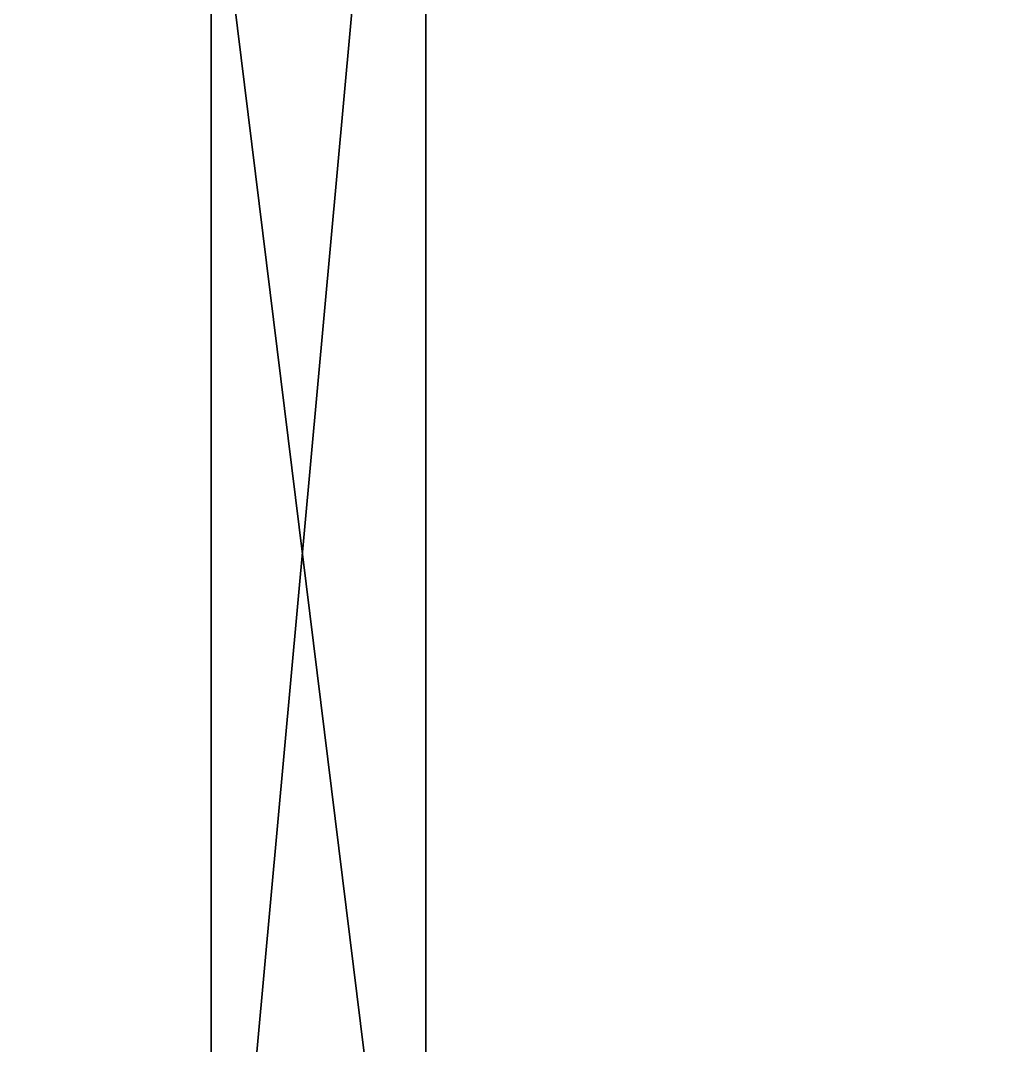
# Model space of a CAD drawing. Extents: x 51.7 to 84.8, y -43.6 to -19.8.
# Drawn here: x 69.743 to 72.165, y -40.205 to -37.641 of the extents above; entities that cross this region are included whole.
import ezdxf

# ---------------------------------------------------------------- set-up
doc = ezdxf.new("R2010")
doc.units = 0
doc.layers.get('0').update_dxf_attribs({"color": 13, "linetype": 'CONTINUOUS'})

# ---------------------------------------------------------------- blocks, each defined once
blk = doc.blocks.new('GROUP_1')
for p, q in [((70.2202, -41.4732, 49.7828), (70.2202, -19.8329, 49.7828)), ((70.7577, -19.8329, 51.683), (70.7577, -41.4732, 51.683))]:
    blk.add_line(p, q)
at = {"color": 9}
mesh = blk.add_polyface(dxfattribs=at)
corners = [(78.9938, -19.8329, 30.5393), (56.9941, -41.4732, 30.5393), (56.9941, -19.8329, 30.5393), (78.9938, -41.4732, 30.5393)]
mesh.append_faces([[corners[k] for k in face] for face in [(0, 1, 2), (1, 0, 3)]], dxfattribs={"vtx0": -1, "color": 9})
mesh = blk.add_polyface(dxfattribs=at)
corners = [(70.7577, -41.4732, 51.683), (68.0822, -19.8329, 52.0541), (68.0822, -41.4732, 52.0541), (70.7577, -19.8329, 51.683)]
mesh.append_faces([[corners[k] for k in face] for face in [(0, 1, 2), (1, 0, 3)]], dxfattribs={"vtx0": -1, "color": 9})
mesh = blk.add_polyface(dxfattribs=at)
corners = [(70.2202, -19.8329, 49.7828), (68.0822, -41.4732, 50.0794), (68.0822, -19.8329, 50.0794), (70.2202, -41.4732, 49.7828)]
mesh.append_faces([[corners[k] for k in face] for face in [(0, 1, 2), (1, 0, 3)]], dxfattribs={"vtx0": -1, "color": 9})
mesh = blk.add_polyface(dxfattribs=at)
corners = [(72.1968, -19.8329, 48.9155), (70.2202, -41.4732, 49.7828), (70.2202, -19.8329, 49.7828), (72.1968, -41.4732, 48.9155)]
mesh.append_faces([[corners[k] for k in face] for face in [(0, 1, 2), (1, 0, 3)]], dxfattribs={"vtx0": -1, "color": 9})
mesh = blk.add_polyface(dxfattribs=at)
corners = [(73.2312, -41.4732, 50.5975), (70.7577, -19.8329, 51.683), (70.7577, -41.4732, 51.683), (73.2312, -19.8329, 50.5975)]
mesh.append_faces([[corners[k] for k in face] for face in [(0, 1, 2), (1, 0, 3)]], dxfattribs={"vtx0": -1, "color": 9})
blk = doc.blocks.new('COMPONENT_2_')
blk.add_blockref('GROUP_1', (0, 0))

msp = doc.modelspace()

# ---------------------------------------------------------------- block references
msp.add_blockref('COMPONENT_2_', (0, 0))

doc.saveas('drawing.dxf')
